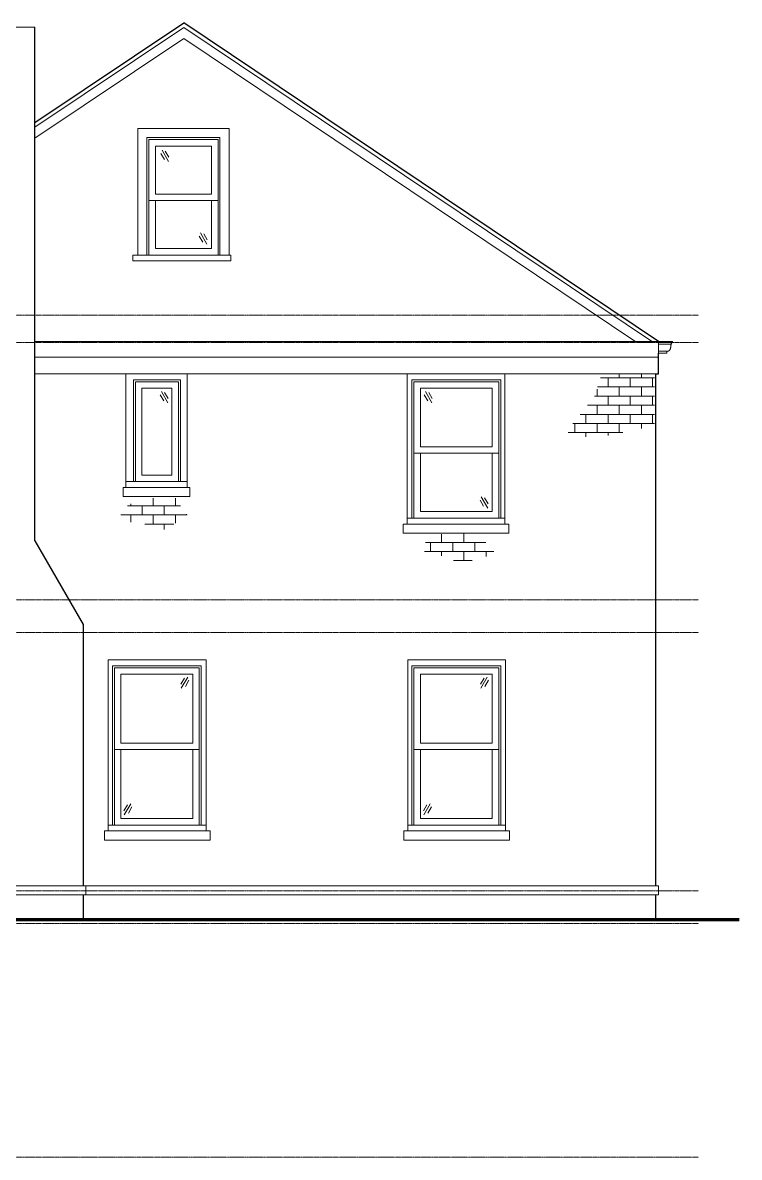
# Model space of a CAD drawing. Header units: inches. Extents: x -961 to 1381, y -1063 to 1035.
# Drawn here: x -764 to -489.5, y -207.5 to 227 of the extents above; entities that cross this region are included whole.
import ezdxf

# ---------------------------------------------------------------- set-up
doc = ezdxf.new("R2010")
doc.units = ezdxf.units.IN
doc.header["$LTSCALE"] = 0.2
doc.header["$MEASUREMENT"] = 0
doc.linetypes.add('STYLE_07', pattern=[1.875, 0.625, -0.20828, 0.625, -0.20836, 0.06943, -0.13893])
for name, color, linetype, lineweight in [('_MD Elevations (2D)', 7, 'Continuous', 5), ('Electric - Invisible', 7, 'Continuous', 15), ('None', 7, 'Continuous', 5)]:
    doc.layers.add(name, color=color, linetype=linetype, lineweight=lineweight)
pattern_1 = [(180, (0, 0), (0, -3.5), []), (90, (0, 0), (4.25, -3.5), [3.5, -3.5])]

# ---------------------------------------------------------------- blocks, each defined once
blk = doc.blocks.new('Group-1')
at = {"layer": 'Electric - Invisible', "color": 7, "linetype": 'Continuous', "lineweight": 20}
blk.add_line((-515.1, 104.5), (-515.1, 104.96), dxfattribs=at)
at = {"color": 7, "linetype": 'Continuous', "lineweight": 20}
blk.add_wipeout([(-517.32, 101.13), (-517.28, 101.13), (-517.23, 101.13), (-517.19, 101.13), (-517.15, 101.14), (-517.11, 101.14), (-517.07, 101.14), (-517.03, 101.15), (-516.99, 101.16), (-516.95, 101.16), (-516.91, 101.17), (-516.87, 101.18), (-516.84, 101.19), (-516.8, 101.2), (-516.76, 101.21), (-516.73, 101.22), (-516.69, 101.23), (-516.66, 101.25), (-516.63, 101.26), (-516.59, 101.28), (-516.56, 101.29), (-516.53, 101.31), (-516.5, 101.33), (-516.47, 101.34), (-516.44, 101.36), (-516.41, 101.38), (-516.38, 101.4), (-516.36, 101.42), (-516.33, 101.45), (-516.3, 101.47), (-516.28, 101.49), (-516.25, 101.52), (-516.23, 101.54), (-516.21, 101.57), (-516.18, 101.6), (-516.16, 101.62), (-516.14, 101.65), (-516.12, 101.68), (-516.1, 101.71), (-516.08, 101.74), (-516.06, 101.78), (-516.04, 101.81), (-516.02, 101.84), (-516, 101.88), (-515.99, 101.91), (-515.97, 101.95), (-515.95, 101.98), (-515.94, 102.02), (-515.92, 102.06), (-515.91, 102.1), (-515.9, 102.14), (-515.88, 102.18), (-515.87, 102.22), (-515.86, 102.26), (-515.85, 102.31), (-515.84, 102.35), (-515.83, 102.4), (-515.82, 102.44), (-515.81, 102.49), (-515.81, 102.54), (-515.8, 102.58), (-515.79, 102.63), (-515.79, 102.68), (-515.78, 102.73), (-515.78, 102.78), (-515.78, 102.84), (-515.77, 102.89), (-515.77, 102.94), (-515.76, 102.99), (-515.76, 103.03), (-515.75, 103.08), (-515.75, 103.13), (-515.74, 103.17), (-515.73, 103.22), (-515.73, 103.26), (-515.72, 103.31), (-515.72, 103.35), (-515.71, 103.39), (-515.7, 103.43), (-515.7, 103.47), (-515.69, 103.51), (-515.68, 103.55), (-515.67, 103.59), (-515.67, 103.63), (-515.66, 103.66), (-515.65, 103.7), (-515.64, 103.73), (-515.63, 103.77), (-515.62, 103.8), (-515.61, 103.84), (-515.6, 103.87), (-515.6, 103.9), (-515.59, 103.93), (-515.58, 103.96), (-515.57, 103.99), (-515.56, 104.02), (-515.54, 104.04), (-515.53, 104.07), (-515.52, 104.09), (-515.51, 104.12), (-515.5, 104.14), (-515.49, 104.17), (-515.48, 104.19), (-515.47, 104.21), (-515.45, 104.23), (-515.44, 104.25), (-515.43, 104.27), (-515.42, 104.29), (-515.4, 104.31), (-515.39, 104.33), (-515.38, 104.34), (-515.36, 104.36), (-515.35, 104.37), (-515.33, 104.39), (-515.32, 104.4), (-515.31, 104.41), (-515.29, 104.42), (-515.28, 104.44), (-515.26, 104.45), (-515.25, 104.45), (-515.23, 104.46), (-515.22, 104.47), (-515.2, 104.48), (-515.18, 104.48), (-515.17, 104.49), (-515.15, 104.49), (-515.13, 104.5), (-515.12, 104.5), (-515.1, 104.5)], dxfattribs=at).dxf.layer = 'Electric - Invisible'
at = {"layer": 'Electric - Invisible', "color": 7, "linetype": 'Continuous', "lineweight": 20}
for p, q in [((-515.1, 104.96), (-520.41, 104.96)), ((-515.1, 104.96), (-515.1, 104.5)), ((-517.32, 100.49), (-520.41, 100.49))]:
    blk.add_line(p, q, dxfattribs=at)
blk.add_open_spline([(-517.32, 101.13), (-515.91, 101.13), (-515.65, 104.44), (-515.1, 104.5)], degree=2, dxfattribs=at)
at = {"layer": 'None', "color": 7, "linetype": 'Continuous', "lineweight": 20}
blk.add_line((-517.32, 101.13), (-517.32, 100.49), dxfattribs=at)
blk = doc.blocks.new('Group-3')
at = {"layer": 'None', "color": 7, "linetype": 'Continuous', "lineweight": 5}
for p, q in [((-610.15, 84.55), (-608.79, 82.2)), ((-609.7, 85.75), (-607.22, 81.45)), ((-608.46, 85.39), (-607.1, 83.04))]:
    blk.add_line(p, q, dxfattribs=at)
blk = doc.blocks.new('Group-4')
at = {"layer": 'None', "color": 7, "linetype": 'Continuous', "lineweight": 5}
for p, q in [((-588.79, 44.2), (-587.43, 41.84)), ((-588.34, 45.4), (-585.86, 41.1)), ((-587.1, 45.04), (-585.75, 42.69))]:
    blk.add_line(p, q, dxfattribs=at)
blk = doc.blocks.new('Group-5')
at = {"layer": 'None', "color": 7, "linetype": 'Continuous', "lineweight": 5}
for p, q in [((-710.58, 178.15), (-708.1, 173.85)), ((-711.02, 176.95), (-709.66, 174.59)), ((-709.34, 177.79), (-707.98, 175.44))]:
    blk.add_line(p, q, dxfattribs=at)
blk = doc.blocks.new('Group-6')
at = {"layer": 'None', "color": 7, "linetype": 'Continuous', "lineweight": 5}
for p, q in [((-696.32, 145.3), (-694.97, 142.95)), ((-695.88, 146.5), (-693.4, 142.2)), ((-694.64, 146.14), (-693.28, 143.79))]:
    blk.add_line(p, q, dxfattribs=at)
blk = doc.blocks.new('Group-7')
at = {"layer": 'None', "color": 7, "linetype": 'Continuous', "lineweight": 5}
for p, q in [((-587.28, -23.96), (-588.64, -26.31)), ((-586.04, -23.6), (-588.52, -27.9)), ((-585.59, -24.8), (-586.95, -27.16))]:
    blk.add_line(p, q, dxfattribs=at)
blk = doc.blocks.new('Group-8')
at = {"layer": 'None', "color": 7, "linetype": 'Continuous', "lineweight": 5}
for p, q in [((-609.12, -72.46), (-610.47, -74.81)), ((-607.88, -72.1), (-610.36, -76.4)), ((-607.43, -73.3), (-608.79, -75.66))]:
    blk.add_line(p, q, dxfattribs=at)
blk = doc.blocks.new('Group-9')
at = {"layer": 'None', "color": 7, "linetype": 'Continuous', "lineweight": 5}
for p, q in [((-711.28, 84.55), (-709.93, 82.2)), ((-710.84, 85.75), (-708.36, 81.45)), ((-709.6, 85.39), (-708.24, 83.04))]:
    blk.add_line(p, q, dxfattribs=at)
blk = doc.blocks.new('Group-10')
at = {"layer": 'None', "color": 7, "linetype": 'Continuous', "lineweight": 5}
for p, q in [((-701.97, -23.96), (-703.33, -26.31)), ((-700.73, -23.6), (-703.21, -27.9)), ((-700.29, -24.8), (-701.64, -27.16))]:
    blk.add_line(p, q, dxfattribs=at)
blk = doc.blocks.new('Group-11')
at = {"layer": 'None', "color": 7, "linetype": 'Continuous', "lineweight": 5}
for p, q in [((-723.81, -72.46), (-725.17, -74.81)), ((-722.57, -72.1), (-725.05, -76.4)), ((-722.12, -73.3), (-723.48, -75.66))]:
    blk.add_line(p, q, dxfattribs=at)
blk = doc.blocks.new('MD Elevations (2D)')
at = {"layer": 'None', "color": 7, "linetype": 'Continuous', "lineweight": 30}
for p, q in [((-759.25, 188.7442), (-702.25, 227)), ((-759.25, 28.5429), (-759.25, 225.2475)), ((-759.25, 28.5429), (-740.75, -3.5))]:
    blk.add_line(p, q, dxfattribs=at)
at = {"layer": 'None', "color": 7, "linetype": 'Continuous', "lineweight": 5}
for p, q in [((-759.25, 225.2475), (-795.25, 225.2475)), ((-759.25, 186.9377), (-702.25, 225.1935)), ((-759.25, 182.7224), (-702.25, 220.9783)), ((-528.701, 104.5), (-702.25, 220.9783)), ((-520.5, 103.9554), (-515.5769, 103.9554)), ((-520.5, 101.1813), (-517.25, 101.1813))]:
    blk.add_line(p, q, dxfattribs=at)
at = {"layer": 'None', "color": 7, "linetype": 'STYLE_07', "lineweight": 5}
for p, q in [((-947.193, 115), (-505, 115)), ((-947.193, 104.5), (-505, 104.5)), ((-947.193, 6), (-505, 6)), ((-947.193, -6.5), (-505, -6.5)), ((-947.193, -118), (-505, -118)), ((-947.193, -207.5), (-505, -207.5))]:
    blk.add_line(p, q, dxfattribs=at)
at = {"layer": 'None', "color": 7, "linetype": 'Continuous', "lineweight": 70}
blk.add_line((-489.5, -116.5), (-903.5, -116.5), dxfattribs=at)
at = {"layer": 'None', "color": 7, "linetype": 'Continuous', "lineweight": 15}
blk.add_lwpolyline([(-719.905, 186.5), (-684.905, 186.5), (-684.905, 138), (-719.905, 138)], close=True, dxfattribs=at)
at = {"color": 1, "linetype": 'Continuous', "lineweight": 5}
for points in [[(-553.9333, 72.6914), (-544.75, 84.1987), (-542.25, 92.5), (-522, 92.5), (-522, 72.6914), (-538.5574, 69), (-553.9333, 68.1092), (-555.8249, 68.1092)], [(-718.2366, 44.8931), (-705.2246, 44.8931), (-702.005, 39.4764), (-697.9155, 35.5042), (-705.2246, 35.5042), (-711.6639, 31.8931), (-718.6084, 35.7875), (-726.4155, 35.7875), (-726.4155, 40.698)], [(-601.9198, 32), (-588.9078, 32), (-585.6882, 26.5833), (-581.5987, 22.6111), (-588.9078, 22.6111), (-595.347, 19), (-602.2915, 22.8944), (-610.0987, 22.8944), (-610.0987, 27.8049)]]:
    blk.add_wipeout(points, dxfattribs=at).dxf.layer = 'None'
at = {"color": 7, "linetype": 'Continuous', "lineweight": 15}
for points in [[(-731.183, -17), (-693.683, -17), (-693.683, -82.5), (-731.183, -82.5)], [(-616.4912, -17), (-578.9912, -17), (-578.9912, -82.5), (-616.4912, -82.5)]]:
    blk.add_wipeout(points, dxfattribs=at).dxf.layer = 'None'
at = {"layer": 'None', "linetype": 'Continuous', "lineweight": 5}
h = blk.add_hatch(dxfattribs=at)
h.set_pattern_fill('Brick_Common_Bd', style=0, pattern_type=2)
h.set_pattern_definition(pattern_1)
h.paths.add_polyline_path([(-553.9333, 72.6914), (-544.75, 84.1987), (-542.25, 92.5), (-522, 92.5), (-522, 72.6914), (-538.5574, 69), (-553.9333, 68.1092), (-555.8249, 68.1092)])
h = blk.add_hatch(dxfattribs=at)
h.set_pattern_fill('Brick_Common_Bd', style=0, pattern_type=2)
h.set_pattern_definition(pattern_1)
h.paths.add_polyline_path([(-718.2366, 44.8931), (-705.2246, 44.8931), (-702.005, 39.4764), (-697.9155, 35.5042), (-705.2246, 35.5042), (-711.6639, 31.8931), (-718.6084, 35.7875), (-726.4155, 35.7875), (-726.4155, 40.698)])
h = blk.add_hatch(dxfattribs=at)
h.set_pattern_fill('Brick_Common_Bd', style=0, pattern_type=2)
h.set_pattern_definition(pattern_1)
h.paths.add_polyline_path([(-601.9198, 32), (-588.9078, 32), (-585.6882, 26.5833), (-581.5987, 22.6111), (-588.9078, 22.6111), (-595.347, 19), (-602.2915, 22.8944), (-610.0987, 22.8944), (-610.0987, 27.8049)])
at = {"layer": 'None', "color": 7, "linetype": 'Continuous', "lineweight": 5}
for p, q in [((-521.5, 92.5), (-759.25, 92.5)), ((-728.8199, -51.375), (-696.3199, -51.375)), ((-614.1281, -51.375), (-581.6281, -51.375))]:
    blk.add_line(p, q, dxfattribs=at)
at = {"layer": 'None', "color": 7, "linetype": 'Continuous', "lineweight": 30}
blk.add_line((-521.5, -116.5), (-521.5, 92.5), dxfattribs=at)
at = {"layer": 'None', "color": 7, "linetype": 'Continuous', "lineweight": 30, "flags": 128}
blk.add_lwpolyline([(-521.5, 92.5), (-520.5, 92.5), (-520.5, 100.5)], dxfattribs=at)
at = {"layer": 'None', "color": 7, "linetype": 'Continuous', "lineweight": 15}
for points in [[(-731.183, -17), (-693.683, -17), (-693.683, -82.5), (-731.183, -82.5)], [(-616.4912, -17), (-578.9912, -17), (-578.9912, -82.5), (-616.4912, -82.5)]]:
    blk.add_lwpolyline(points, close=True, dxfattribs=at)
at = {"layer": 'None', "color": 7, "linetype": 'Continuous', "lineweight": 5}
for points in [[(-729.5699, -19.25), (-695.5699, -19.25), (-695.5699, -80.25), (-729.5699, -80.25)], [(-728.8199, -20), (-696.3199, -20), (-696.3199, -80.25), (-728.8199, -80.25)], [(-614.8781, -19.25), (-580.8781, -19.25), (-580.8781, -80.25), (-614.8781, -80.25)], [(-614.1281, -20), (-581.6281, -20), (-581.6281, -80.25), (-614.1281, -80.25)], [(-726.3199, -22.5), (-698.8199, -22.5), (-698.8199, -48.875), (-726.3199, -48.875)], [(-611.6281, -22.5), (-584.1281, -22.5), (-584.1281, -48.875), (-611.6281, -48.875)], [(-726.3199, -51.375), (-698.8199, -51.375), (-698.8199, -77.75), (-726.3199, -77.75)], [(-611.6281, -51.375), (-584.1281, -51.375), (-584.1281, -77.75), (-611.6281, -77.75)]]:
    blk.add_lwpolyline(points, close=True, dxfattribs=at)
at = {"layer": 'None', "color": 7}
for name in ['Group-10', 'Group-7', 'Group-11', 'Group-8']:
    blk.add_blockref(name, (0, 0), dxfattribs=at)
blk.add_blockref('Group-1', (0, 0), dxfattribs=at)
at = {"color": 7, "linetype": 'Continuous', "lineweight": 15}
for points in [[(-724.4568, 92.5), (-700.9568, 92.5), (-700.9568, 49), (-724.4568, 49)], [(-616.765, 92.5), (-579.265, 92.5), (-579.265, 35), (-616.765, 35)]]:
    blk.add_wipeout(points, dxfattribs=at).dxf.layer = 'None'
at = {"color": 7, "linetype": 'Continuous', "lineweight": 5}
for points in [[(-732.683, -82.5), (-692.183, -82.5), (-692.183, -86), (-732.683, -86)], [(-617.9912, -82.5), (-577.4912, -82.5), (-577.4912, -86), (-617.9912, -86)]]:
    blk.add_wipeout(points, dxfattribs=at).dxf.layer = 'None'
at = {"color": 7, "linetype": 'Continuous', "lineweight": 20}
blk.add_wipeout([(-884, -103.5), (-520.5, -103.5), (-520.5, -107), (-884, -107)], dxfattribs=at).dxf.layer = 'None'
at = {"layer": 'None', "color": 7, "linetype": 'Continuous', "lineweight": 30}
for p, q in [((-520.4126, 104.9589), (-702.25, 227)), ((-740.75, -3.5), (-740.75, -116.5))]:
    blk.add_line(p, q, dxfattribs=at)
at = {"layer": 'None', "color": 7, "linetype": 'Continuous', "lineweight": 5}
for p, q in [((-522.4205, 104.5), (-702.25, 225.1935)), ((-520.4126, 104.9589), (-759.25, 104.9589)), ((-520.5, 100.5), (-520.5, 105.0176)), ((-520.4126, 98.9378), (-759.25, 98.9378)), ((-581.6281, 62.125), (-614.1281, 62.125))]:
    blk.add_line(p, q, dxfattribs=at)
at = {"layer": 'None', "color": 7, "linetype": 'Continuous', "lineweight": 15}
for points in [[(-724.4568, 92.5), (-700.9568, 92.5), (-700.9568, 49), (-724.4568, 49)], [(-616.765, 92.5), (-579.265, 92.5), (-579.265, 35), (-616.765, 35)]]:
    blk.add_lwpolyline(points, close=True, dxfattribs=at)
at = {"layer": 'None', "color": 7, "linetype": 'Continuous', "lineweight": 5}
for points in [[(-721.5699, 90.25), (-703.5699, 90.25), (-703.5699, 51.25), (-721.5699, 51.25)], [(-720.8199, 89.5), (-704.3199, 89.5), (-704.3199, 51.25), (-720.8199, 51.25)], [(-718.3199, 87), (-706.8199, 87), (-706.8199, 53.75), (-718.3199, 53.75)], [(-614.8781, 90.25), (-580.8781, 90.25), (-580.8781, 37.25), (-614.8781, 37.25)], [(-614.1281, 89.5), (-581.6281, 89.5), (-581.6281, 37.25), (-614.1281, 37.25)], [(-611.6281, 87), (-584.1281, 87), (-584.1281, 64.625), (-611.6281, 64.625)], [(-611.6281, 62.125), (-584.1281, 62.125), (-584.1281, 39.75), (-611.6281, 39.75)], [(-732.683, -82.5), (-692.183, -82.5), (-692.183, -86), (-732.683, -86)], [(-731.183, -80.25), (-693.683, -80.25), (-693.683, -82.5), (-731.183, -82.5)], [(-617.9912, -82.5), (-577.4912, -82.5), (-577.4912, -86), (-617.9912, -86)], [(-616.4912, -80.25), (-578.9912, -80.25), (-578.9912, -82.5), (-616.4912, -82.5)]]:
    blk.add_lwpolyline(points, close=True, dxfattribs=at)
at = {"layer": 'None', "color": 7, "linetype": 'Continuous', "lineweight": 20}
blk.add_lwpolyline([(-884, -103.5), (-520.5, -103.5), (-520.5, -107), (-884, -107)], close=True, dxfattribs=at)
at = {"layer": 'None', "color": 7}
for name in ['Group-9', 'Group-3', 'Group-4']:
    blk.add_blockref(name, (0, 0), dxfattribs=at)
at = {"color": 7, "linetype": 'Continuous', "lineweight": 5}
for points in [[(-716.405, 183), (-688.405, 183), (-688.405, 138), (-716.405, 138)], [(-725.4568, 49), (-699.9568, 49), (-699.9568, 45.5), (-725.4568, 45.5)], [(-618.265, 35), (-577.765, 35), (-577.765, 31.5), (-618.265, 31.5)]]:
    blk.add_wipeout(points, dxfattribs=at).dxf.layer = 'None'
at = {"color": 7, "linetype": 'Continuous', "lineweight": 20}
blk.add_wipeout([(-814.75, -103.5), (-739.75, -103.5), (-739.75, -107), (-814.75, -107)], dxfattribs=at).dxf.layer = 'None'
at = {"layer": 'None', "color": 7, "linetype": 'Continuous', "lineweight": 5}
blk.add_line((-689.155, 158.875), (-715.655, 158.875), dxfattribs=at)
at = {"layer": 'None', "color": 7, "linetype": 'STYLE_07', "lineweight": 5}
blk.add_line((-947.193, -105.5), (-505, -105.5), dxfattribs=at)
at = {"layer": 'None', "color": 7, "linetype": 'Continuous', "lineweight": 5}
for points in [[(-716.405, 183), (-688.405, 183), (-688.405, 138), (-716.405, 138)], [(-715.655, 182.25), (-689.155, 182.25), (-689.155, 138), (-715.655, 138)], [(-713.155, 179.75), (-691.655, 179.75), (-691.655, 161.375), (-713.155, 161.375)], [(-713.155, 158.875), (-691.655, 158.875), (-691.655, 140.5), (-713.155, 140.5)], [(-725.4568, 49), (-699.9568, 49), (-699.9568, 45.5), (-725.4568, 45.5)], [(-724.4568, 51.25), (-700.9568, 51.25), (-700.9568, 49), (-724.4568, 49)], [(-618.265, 35), (-577.765, 35), (-577.765, 31.5), (-618.265, 31.5)], [(-616.765, 37.25), (-579.265, 37.25), (-579.265, 35), (-616.765, 35)]]:
    blk.add_lwpolyline(points, close=True, dxfattribs=at)
at = {"layer": 'None', "color": 7, "linetype": 'Continuous', "lineweight": 15}
blk.add_lwpolyline([(-721.75, 138), (-684.25, 138), (-684.25, 135.75), (-721.75, 135.75)], close=True, dxfattribs=at)
at = {"layer": 'None', "color": 7, "linetype": 'Continuous', "lineweight": 20}
blk.add_lwpolyline([(-814.75, -103.5), (-739.75, -103.5), (-739.75, -107), (-814.75, -107)], close=True, dxfattribs=at)
at = {"layer": 'None', "color": 7}
for name in ['Group-5', 'Group-6']:
    blk.add_blockref(name, (0, 0), dxfattribs=at)

msp = doc.modelspace()

# ---------------------------------------------------------------- block references
at = {"layer": '_MD Elevations (2D)'}
msp.add_blockref('MD Elevations (2D)', (0, 0), dxfattribs=at)

doc.saveas('drawing.dxf')
